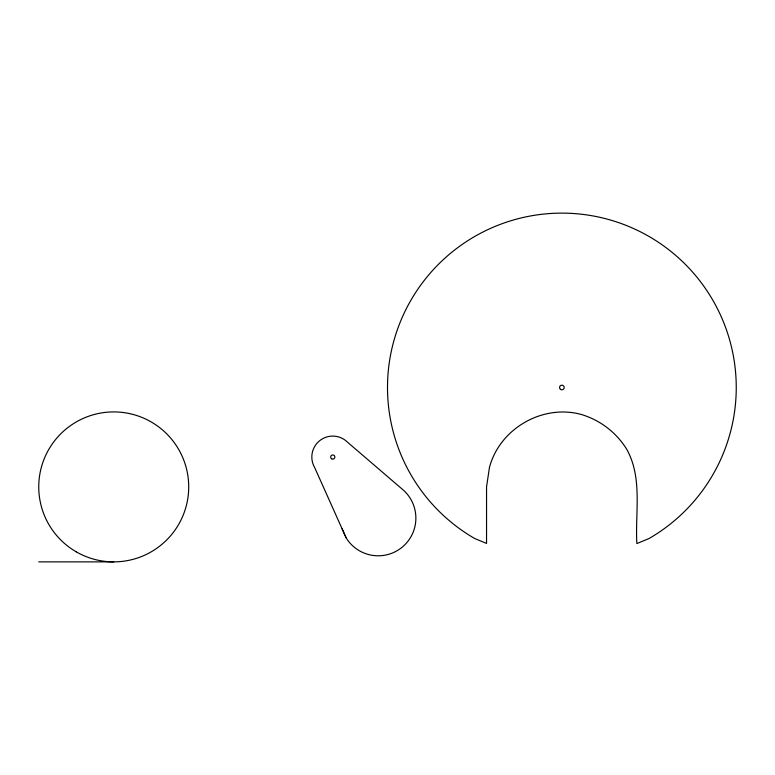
<?xml version="1.0" encoding="UTF-8"?>
<svg xmlns="http://www.w3.org/2000/svg" width="775" height="775" viewBox="0 0 775 775"><rect width="100%" height="100%" fill="white"/><g stroke="black" fill="none" stroke-linecap="round" stroke-linejoin="round"><path stroke-width="1.16" d="M38.75 561.875L113.731 561.875M346.202 537.986L314.64 467.499A20.925 20.925 0 0 1 347.558 442.234L403.988 490.672A37.665 37.665 0 0 1 402.07 547.276A37.665 37.665 0 0 1 346.202 537.986L342.133 528.899M489.451 467.49L486.545 486.894L486.545 543.42L474.688 538.509A174.375 174.375 0 0 1 428.294 275.416A174.375 174.375 0 0 1 695.456 275.416A174.375 174.375 0 0 1 649.062 538.509L636.856 543.566C635.074 512.246 642.737 478.243 626.81 449.403C616.425 432.557 600.238 420.137 581.279 414.47C542.587 403.843 499.594 428.662 489.451 467.49M76.241 551.829A74.981 74.981 0 0 0 188.713 486.894A74.981 74.981 0 0 0 76.241 421.958A74.981 74.981 0 0 0 76.241 551.829M331.719 458.848A2.093 2.093 0 0 0 334.858 457.037A2.093 2.093 0 0 0 331.719 455.216A2.093 2.093 0 0 0 331.719 458.848M560.451 389.331A2.315 2.315 0 0 0 564.171 387.82A2.315 2.315 0 0 0 561.003 385.349A2.315 2.315 0 0 0 560.451 389.331"/></g></svg>
